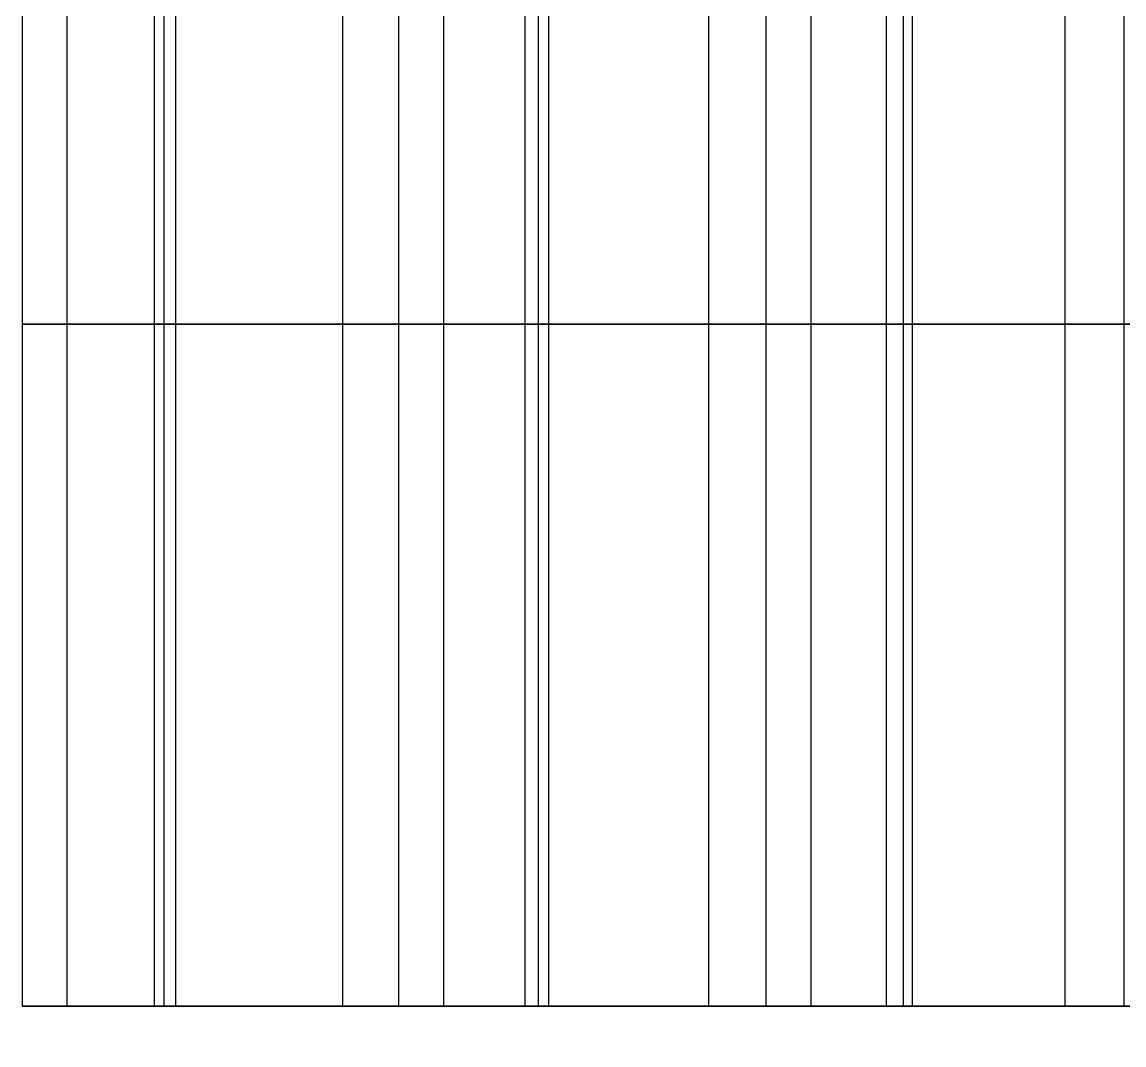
# Model space of a CAD drawing. Extents: x -60 to 60, y -153 to -30.
# Drawn here: x 30.657 to 35.501, y -90.171 to -85.672 of the extents above; entities that cross this region are included whole.
import ezdxf

# ---------------------------------------------------------------- set-up
doc = ezdxf.new("R2010")
doc.units = 0
doc.layers.add('Cut051006', color=7, linetype='CONTINUOUS')

msp = doc.modelspace()

# ---------------------------------------------------------------- linework, layer by layer
at = {"layer": 'Cut051006'}
for p, q in [((30.6573, -84, 105.272), (30.6573, -87, 105.272)), ((30.6573, -84, 105.272), (30.6573, -87, 105.272)), ((30.6573, -84, 9.37796), (30.6573, -87, 9.37796)), ((30.6573, -84, 9.37796), (30.6573, -87, 9.37796)), ((30.8538, -84, 105.302), (30.8538, -87, 105.302)), ((30.8538, -84, 105.302), (30.8538, -87, 105.302)), ((30.8538, -84, 9.34768), (30.8538, -87, 9.34768)), ((30.8538, -84, 9.34768), (30.8538, -87, 9.34768)), ((31.2387, -84, 104.53), (31.2387, -87, 104.53)), ((31.2387, -84, 104.53), (31.2387, -87, 104.53)), ((31.2387, -84, 10.1194), (31.2387, -87, 10.1194)), ((31.2387, -84, 10.1194), (31.2387, -87, 10.1194)), ((31.2799, -84, 105.025), (31.2799, -87, 105.025)), ((31.2799, -84, 105.025), (31.2799, -87, 105.025)), ((31.2799, -84, 9.62443), (31.2799, -87, 9.62443)), ((31.2799, -84, 9.62443), (31.2799, -87, 9.62443)), ((31.3322, -84, 104.833), (31.3322, -87, 104.833)), ((31.3322, -84, 104.833), (31.3322, -87, 104.833)), ((31.3322, -84, 9.81624), (31.3322, -87, 9.81624)), ((31.3322, -84, 9.81624), (31.3322, -87, 9.81624)), ((32.0659, -84, 103.972), (32.0659, -87, 103.972)), ((32.0659, -84, 103.972), (32.0659, -87, 103.972)), ((32.0659, -84, 10.6773), (32.0659, -87, 10.6773)), ((32.0659, -84, 10.6773), (32.0659, -87, 10.6773)), ((32.312, -84, 104.173), (32.312, -87, 104.173)), ((32.312, -84, 104.173), (32.312, -87, 104.173)), ((32.312, -84, 10.4771), (32.312, -87, 10.4771)), ((32.312, -84, 10.4771), (32.312, -87, 10.4771)), ((32.5094, -84, 104.196), (32.5094, -87, 104.196)), ((32.5094, -84, 104.196), (32.5094, -87, 104.196)), ((32.5094, -84, 10.4537), (32.5094, -87, 10.4537)), ((32.5094, -84, 10.4537), (32.5094, -87, 10.4537)), ((32.8671, -84, 103.411), (32.8671, -87, 103.411)), ((32.8671, -84, 103.411), (32.8671, -87, 103.411)), ((32.8671, -84, 11.2384), (32.8671, -87, 11.2384)), ((32.8671, -84, 11.2384), (32.8671, -87, 11.2384)), ((32.9256, -84, 103.905), (32.9256, -87, 103.905)), ((32.9256, -84, 103.905), (32.9256, -87, 103.905)), ((32.9256, -84, 10.7451), (32.9256, -87, 10.7451)), ((32.9256, -84, 10.7451), (32.9256, -87, 10.7451)), ((32.9711, -84, 103.711), (32.9711, -87, 103.711)), ((32.9711, -84, 103.711), (32.9711, -87, 103.711)), ((32.9711, -84, 10.9387), (32.9711, -87, 10.9387)), ((32.9711, -84, 10.9387), (32.9711, -87, 10.9387)), ((33.6743, -84, 102.825), (33.6743, -87, 102.825)), ((33.6743, -84, 102.825), (33.6743, -87, 102.825)), ((33.6743, -84, 11.8248), (33.6743, -87, 11.8248)), ((33.6743, -84, 11.8248), (33.6743, -87, 11.8248)), ((33.9272, -84, 103.016), (33.9272, -87, 103.016)), ((33.9272, -84, 103.016), (33.9272, -87, 103.016)), ((33.9272, -84, 11.6333), (33.9272, -87, 11.6333)), ((33.9272, -84, 11.6333), (33.9272, -87, 11.6333)), ((34.1254, -84, 103.033), (34.1254, -87, 103.033)), ((34.1254, -84, 103.033), (34.1254, -87, 103.033)), ((34.1254, -84, 11.6168), (34.1254, -87, 11.6168)), ((34.1254, -84, 11.6168), (34.1254, -87, 11.6168)), ((34.4555, -84, 102.236), (34.4555, -87, 102.236)), ((34.4555, -84, 102.236), (34.4555, -87, 102.236)), ((34.4555, -84, 12.4135), (34.4555, -87, 12.4135)), ((34.4555, -84, 12.4135), (34.4555, -87, 12.4135)), ((34.5312, -84, 102.727), (34.5312, -87, 102.727)), ((34.5312, -84, 102.727), (34.5312, -87, 102.727)), ((34.5312, -84, 11.9226), (34.5312, -87, 11.9226)), ((34.5312, -84, 11.9226), (34.5312, -87, 11.9226)), ((34.5699, -84, 102.532), (34.5699, -87, 102.532)), ((34.5699, -84, 102.532), (34.5699, -87, 102.532)), ((34.5699, -84, 12.1176), (34.5699, -87, 12.1176)), ((34.5699, -84, 12.1176), (34.5699, -87, 12.1176)), ((35.2418, -84, 101.622), (35.2418, -87, 101.622)), ((35.2418, -84, 101.622), (35.2418, -87, 101.622)), ((35.2418, -84, 13.0278), (35.2418, -87, 13.0278)), ((35.2418, -84, 13.0278), (35.2418, -87, 13.0278)), ((35.5012, -84, 101.805), (35.5012, -87, 101.805)), ((35.5012, -84, 101.805), (35.5012, -87, 101.805)), ((35.5012, -84, 12.8452), (35.5012, -87, 12.8452)), ((35.5012, -84, 12.8452), (35.5012, -87, 12.8452)), ((30.6573, -87, 105.272), (30.6573, -90, 105.272)), ((30.6573, -87, 105.272), (30.6573, -90, 105.272)), ((30.6573, -87, 9.37796), (30.6573, -90, 9.37796)), ((30.6573, -87, 9.37796), (30.6573, -90, 9.37796)), ((30.8538, -87, 105.302), (30.8538, -90, 105.302)), ((30.8538, -87, 105.302), (30.8538, -90, 105.302)), ((30.8538, -87, 9.34768), (30.8538, -90, 9.34768)), ((30.8538, -87, 9.34768), (30.8538, -90, 9.34768)), ((31.2387, -87, 104.53), (31.2387, -90, 104.53)), ((31.2387, -87, 104.53), (31.2387, -90, 104.53)), ((31.2387, -87, 10.1194), (31.2387, -90, 10.1194)), ((31.2387, -87, 10.1194), (31.2387, -90, 10.1194)), ((31.2799, -87, 105.025), (31.2799, -90, 105.025)), ((31.2799, -87, 105.025), (31.2799, -90, 105.025)), ((31.2799, -87, 9.62443), (31.2799, -90, 9.62443)), ((31.2799, -87, 9.62443), (31.2799, -90, 9.62443)), ((31.3322, -87, 104.833), (31.3322, -90, 104.833)), ((31.3322, -87, 104.833), (31.3322, -90, 104.833)), ((31.3322, -87, 9.81624), (31.3322, -90, 9.81624)), ((31.3322, -87, 9.81624), (31.3322, -90, 9.81624)), ((32.0659, -87, 103.972), (32.0659, -90, 103.972)), ((32.0659, -87, 103.972), (32.0659, -90, 103.972)), ((32.0659, -87, 10.6773), (32.0659, -90, 10.6773)), ((32.0659, -87, 10.6773), (32.0659, -90, 10.6773)), ((32.312, -87, 104.173), (32.312, -90, 104.173)), ((32.312, -87, 104.173), (32.312, -90, 104.173)), ((32.312, -87, 10.4771), (32.312, -90, 10.4771)), ((32.312, -87, 10.4771), (32.312, -90, 10.4771)), ((32.5094, -87, 104.196), (32.5094, -90, 104.196)), ((32.5094, -87, 104.196), (32.5094, -90, 104.196)), ((32.5094, -87, 10.4537), (32.5094, -90, 10.4537)), ((32.5094, -87, 10.4537), (32.5094, -90, 10.4537)), ((32.8671, -87, 103.411), (32.8671, -90, 103.411)), ((32.8671, -87, 103.411), (32.8671, -90, 103.411)), ((32.8671, -87, 11.2384), (32.8671, -90, 11.2384)), ((32.8671, -87, 11.2384), (32.8671, -90, 11.2384)), ((32.9256, -87, 103.905), (32.9256, -90, 103.905)), ((32.9256, -87, 103.905), (32.9256, -90, 103.905)), ((32.9256, -87, 10.7451), (32.9256, -90, 10.7451)), ((32.9256, -87, 10.7451), (32.9256, -90, 10.7451)), ((32.9711, -87, 103.711), (32.9711, -90, 103.711)), ((32.9711, -87, 103.711), (32.9711, -90, 103.711)), ((32.9711, -87, 10.9387), (32.9711, -90, 10.9387)), ((32.9711, -87, 10.9387), (32.9711, -90, 10.9387)), ((33.6743, -87, 102.825), (33.6743, -90, 102.825)), ((33.6743, -87, 102.825), (33.6743, -90, 102.825)), ((33.6743, -87, 11.8248), (33.6743, -90, 11.8248)), ((33.6743, -87, 11.8248), (33.6743, -90, 11.8248)), ((33.9272, -87, 103.016), (33.9272, -90, 103.016)), ((33.9272, -87, 103.016), (33.9272, -90, 103.016)), ((33.9272, -87, 11.6333), (33.9272, -90, 11.6333)), ((33.9272, -87, 11.6333), (33.9272, -90, 11.6333)), ((34.1254, -87, 103.033), (34.1254, -90, 103.033)), ((34.1254, -87, 103.033), (34.1254, -90, 103.033)), ((34.1254, -87, 11.6168), (34.1254, -90, 11.6168)), ((34.1254, -87, 11.6168), (34.1254, -90, 11.6168)), ((34.4555, -87, 102.236), (34.4555, -90, 102.236)), ((34.4555, -87, 102.236), (34.4555, -90, 102.236)), ((34.4555, -87, 12.4135), (34.4555, -90, 12.4135)), ((34.4555, -87, 12.4135), (34.4555, -90, 12.4135)), ((34.5312, -87, 102.727), (34.5312, -90, 102.727)), ((34.5312, -87, 102.727), (34.5312, -90, 102.727)), ((34.5312, -87, 11.9226), (34.5312, -90, 11.9226)), ((34.5312, -87, 11.9226), (34.5312, -90, 11.9226)), ((34.5699, -87, 102.532), (34.5699, -90, 102.532)), ((34.5699, -87, 102.532), (34.5699, -90, 102.532)), ((34.5699, -87, 12.1176), (34.5699, -90, 12.1176)), ((34.5699, -87, 12.1176), (34.5699, -90, 12.1176)), ((35.2418, -87, 101.622), (35.2418, -90, 101.622)), ((35.2418, -87, 101.622), (35.2418, -90, 101.622)), ((35.2418, -87, 13.0278), (35.2418, -90, 13.0278)), ((35.2418, -87, 13.0278), (35.2418, -90, 13.0278)), ((35.5012, -87, 101.805), (35.5012, -90, 101.805)), ((35.5012, -87, 101.805), (35.5012, -90, 101.805)), ((35.5012, -87, 12.8452), (35.5012, -90, 12.8452)), ((35.5012, -87, 12.8452), (35.5012, -90, 12.8452))]:
    msp.add_line(p, q, dxfattribs=at)
for centre in [(0, -90), (0, -90), (0, -93), (0, -93)]:
    msp.add_circle(centre, 60, dxfattribs=at)
for points, degree, knots in [([(30.8538, -87, 105.302), (30.8094, -87, 105.331), (30.7498, -87, 105.324), (30.6909, -87, 105.313), (30.6573, -87, 105.272)], 2, [0, 0, 0, 0.724386, 0.724386, 1.44877, 1.44877, 1.44877]), ([(30.6573, -87, 9.37796), (30.6909, -87, 9.33672), (30.7498, -87, 9.32559), (30.8094, -87, 9.31846), (30.8538, -87, 9.34768)], 2, [0, 0, 0, 0.724386, 0.724386, 1.44877, 1.44877, 1.44877]), ([(30.8538, -87, 105.302), (30.8094, -87, 105.331), (30.7498, -87, 105.324), (30.6909, -87, 105.313), (30.6573, -87, 105.272)], 2, [0, 0, 0, 0.724386, 0.724386, 1.44877, 1.44877, 1.44877]), ([(30.6573, -87, 9.37796), (30.6909, -87, 9.33672), (30.7498, -87, 9.32559), (30.8094, -87, 9.31846), (30.8538, -87, 9.34768)], 2, [0, 0, 0, 0.724386, 0.724386, 1.44877, 1.44877, 1.44877]), ([(30.8538, -87, 105.302), (30.8094, -87, 105.331), (30.7498, -87, 105.324), (30.6909, -87, 105.313), (30.6573, -87, 105.272)], 2, [0, 0, 0, 0.724386, 0.724386, 1.44877, 1.44877, 1.44877]), ([(30.6573, -87, 9.37796), (30.6909, -87, 9.33672), (30.7498, -87, 9.32559), (30.8094, -87, 9.31846), (30.8538, -87, 9.34768)], 2, [0, 0, 0, 0.724386, 0.724386, 1.44877, 1.44877, 1.44877]), ([(30.8538, -87, 105.302), (30.8094, -87, 105.331), (30.7498, -87, 105.324), (30.6909, -87, 105.313), (30.6573, -87, 105.272)], 2, [0, 0, 0, 0.724386, 0.724386, 1.44877, 1.44877, 1.44877]), ([(30.6573, -87, 9.37796), (30.6909, -87, 9.33672), (30.7498, -87, 9.32559), (30.8094, -87, 9.31846), (30.8538, -87, 9.34768)], 2, [0, 0, 0, 0.724386, 0.724386, 1.44877, 1.44877, 1.44877]), ([(32.0659, -87, 103.972), (31.9943, -87, 103.931), (31.901, -87, 103.899), (31.7952, -87, 103.898), (31.69, -87, 103.896), (31.5739, -87, 103.927), (31.478, -87, 103.993), (31.3814, -87, 104.057), (31.3088, -87, 104.153), (31.2712, -87, 104.251), (31.2327, -87, 104.35), (31.227, -87, 104.448), (31.2387, -87, 104.53)], 3, [0, 0, 0, 0, 0.558599, 0.558599, 0.558599, 1.1172, 1.1172, 1.1172, 1.6758, 1.6758, 1.6758, 2.2344, 2.2344, 2.2344, 2.2344]), ([(31.2387, -87, 10.1194), (31.227, -87, 10.2013), (31.2327, -87, 10.2997), (31.2712, -87, 10.3983), (31.3088, -87, 10.4965), (31.3814, -87, 10.5924), (31.478, -87, 10.6568), (31.5739, -87, 10.7222), (31.69, -87, 10.7536), (31.7952, -87, 10.7517), (31.901, -87, 10.7504), (31.9943, -87, 10.7189), (32.0659, -87, 10.6773)], 3, [0, 0, 0, 0, 0.558599, 0.558599, 0.558599, 1.1172, 1.1172, 1.1172, 1.6758, 1.6758, 1.6758, 2.2344, 2.2344, 2.2344, 2.2344]), ([(32.0659, -87, 103.972), (31.9943, -87, 103.931), (31.901, -87, 103.899), (31.7952, -87, 103.898), (31.69, -87, 103.896), (31.5739, -87, 103.927), (31.478, -87, 103.993), (31.3814, -87, 104.057), (31.3088, -87, 104.153), (31.2712, -87, 104.251), (31.2327, -87, 104.35), (31.227, -87, 104.448), (31.2387, -87, 104.53)], 3, [0, 0, 0, 0, 0.558599, 0.558599, 0.558599, 1.1172, 1.1172, 1.1172, 1.6758, 1.6758, 1.6758, 2.2344, 2.2344, 2.2344, 2.2344]), ([(31.2387, -87, 10.1194), (31.227, -87, 10.2013), (31.2327, -87, 10.2997), (31.2712, -87, 10.3983), (31.3088, -87, 10.4965), (31.3814, -87, 10.5924), (31.478, -87, 10.6568), (31.5739, -87, 10.7222), (31.69, -87, 10.7536), (31.7952, -87, 10.7517), (31.901, -87, 10.7504), (31.9943, -87, 10.7189), (32.0659, -87, 10.6773)], 3, [0, 0, 0, 0, 0.558599, 0.558599, 0.558599, 1.1172, 1.1172, 1.1172, 1.6758, 1.6758, 1.6758, 2.2344, 2.2344, 2.2344, 2.2344]), ([(32.0659, -87, 103.972), (31.9943, -87, 103.931), (31.901, -87, 103.899), (31.7952, -87, 103.898), (31.69, -87, 103.896), (31.5739, -87, 103.927), (31.478, -87, 103.993), (31.3814, -87, 104.057), (31.3088, -87, 104.153), (31.2712, -87, 104.251), (31.2327, -87, 104.35), (31.227, -87, 104.448), (31.2387, -87, 104.53)], 3, [0, 0, 0, 0, 0.558599, 0.558599, 0.558599, 1.1172, 1.1172, 1.1172, 1.6758, 1.6758, 1.6758, 2.2344, 2.2344, 2.2344, 2.2344]), ([(31.2387, -87, 10.1194), (31.227, -87, 10.2013), (31.2327, -87, 10.2997), (31.2712, -87, 10.3983), (31.3088, -87, 10.4965), (31.3814, -87, 10.5924), (31.478, -87, 10.6568), (31.5739, -87, 10.7222), (31.69, -87, 10.7536), (31.7952, -87, 10.7517), (31.901, -87, 10.7504), (31.9943, -87, 10.7189), (32.0659, -87, 10.6773)], 3, [0, 0, 0, 0, 0.558599, 0.558599, 0.558599, 1.1172, 1.1172, 1.1172, 1.6758, 1.6758, 1.6758, 2.2344, 2.2344, 2.2344, 2.2344]), ([(32.0659, -87, 103.972), (31.9943, -87, 103.931), (31.901, -87, 103.899), (31.7952, -87, 103.898), (31.69, -87, 103.896), (31.5739, -87, 103.927), (31.478, -87, 103.993), (31.3814, -87, 104.057), (31.3088, -87, 104.153), (31.2712, -87, 104.251), (31.2327, -87, 104.35), (31.227, -87, 104.448), (31.2387, -87, 104.53)], 3, [0, 0, 0, 0, 0.558599, 0.558599, 0.558599, 1.1172, 1.1172, 1.1172, 1.6758, 1.6758, 1.6758, 2.2344, 2.2344, 2.2344, 2.2344]), ([(31.2387, -87, 10.1194), (31.227, -87, 10.2013), (31.2327, -87, 10.2997), (31.2712, -87, 10.3983), (31.3088, -87, 10.4965), (31.3814, -87, 10.5924), (31.478, -87, 10.6568), (31.5739, -87, 10.7222), (31.69, -87, 10.7536), (31.7952, -87, 10.7517), (31.901, -87, 10.7504), (31.9943, -87, 10.7189), (32.0659, -87, 10.6773)], 3, [0, 0, 0, 0, 0.558599, 0.558599, 0.558599, 1.1172, 1.1172, 1.1172, 1.6758, 1.6758, 1.6758, 2.2344, 2.2344, 2.2344, 2.2344]), ([(31.3322, -87, 104.833), (31.3562, -87, 104.881), (31.3424, -87, 104.939), (31.3247, -87, 104.997), (31.2799, -87, 105.025)], 2, [0, 0, 0, 0.724386, 0.724386, 1.44877, 1.44877, 1.44877]), ([(31.2799, -87, 9.62443), (31.3247, -87, 9.65311), (31.3424, -87, 9.71043), (31.3562, -87, 9.76881), (31.3322, -87, 9.81624)], 2, [0, 0, 0, 0.724386, 0.724386, 1.44877, 1.44877, 1.44877]), ([(31.3322, -87, 104.833), (31.3562, -87, 104.881), (31.3424, -87, 104.939), (31.3247, -87, 104.997), (31.2799, -87, 105.025)], 2, [0, 0, 0, 0.724386, 0.724386, 1.44877, 1.44877, 1.44877]), ([(31.2799, -87, 9.62443), (31.3247, -87, 9.65311), (31.3424, -87, 9.71043), (31.3562, -87, 9.76881), (31.3322, -87, 9.81624)], 2, [0, 0, 0, 0.724386, 0.724386, 1.44877, 1.44877, 1.44877]), ([(31.3322, -87, 104.833), (31.3562, -87, 104.881), (31.3424, -87, 104.939), (31.3247, -87, 104.997), (31.2799, -87, 105.025)], 2, [0, 0, 0, 0.724386, 0.724386, 1.44877, 1.44877, 1.44877]), ([(31.2799, -87, 9.62443), (31.3247, -87, 9.65311), (31.3424, -87, 9.71043), (31.3562, -87, 9.76881), (31.3322, -87, 9.81624)], 2, [0, 0, 0, 0.724386, 0.724386, 1.44877, 1.44877, 1.44877]), ([(31.3322, -87, 104.833), (31.3562, -87, 104.881), (31.3424, -87, 104.939), (31.3247, -87, 104.997), (31.2799, -87, 105.025)], 2, [0, 0, 0, 0.724386, 0.724386, 1.44877, 1.44877, 1.44877]), ([(31.2799, -87, 9.62443), (31.3247, -87, 9.65311), (31.3424, -87, 9.71043), (31.3562, -87, 9.76881), (31.3322, -87, 9.81624)], 2, [0, 0, 0, 0.724386, 0.724386, 1.44877, 1.44877, 1.44877]), ([(32.5094, -87, 104.196), (32.466, -87, 104.227), (32.4062, -87, 104.222), (32.3469, -87, 104.213), (32.312, -87, 104.173)], 2, [0, 0, 0, 0.724386, 0.724386, 1.44877, 1.44877, 1.44877]), ([(32.312, -87, 10.4771), (32.3469, -87, 10.437), (32.4062, -87, 10.428), (32.466, -87, 10.4229), (32.5094, -87, 10.4537)], 2, [0, 0, 0, 0.724386, 0.724386, 1.44877, 1.44877, 1.44877]), ([(32.5094, -87, 104.196), (32.466, -87, 104.227), (32.4062, -87, 104.222), (32.3469, -87, 104.213), (32.312, -87, 104.173)], 2, [0, 0, 0, 0.724386, 0.724386, 1.44877, 1.44877, 1.44877]), ([(32.312, -87, 10.4771), (32.3469, -87, 10.437), (32.4062, -87, 10.428), (32.466, -87, 10.4229), (32.5094, -87, 10.4537)], 2, [0, 0, 0, 0.724386, 0.724386, 1.44877, 1.44877, 1.44877]), ([(32.5094, -87, 104.196), (32.466, -87, 104.227), (32.4062, -87, 104.222), (32.3469, -87, 104.213), (32.312, -87, 104.173)], 2, [0, 0, 0, 0.724386, 0.724386, 1.44877, 1.44877, 1.44877]), ([(32.312, -87, 10.4771), (32.3469, -87, 10.437), (32.4062, -87, 10.428), (32.466, -87, 10.4229), (32.5094, -87, 10.4537)], 2, [0, 0, 0, 0.724386, 0.724386, 1.44877, 1.44877, 1.44877]), ([(32.5094, -87, 104.196), (32.466, -87, 104.227), (32.4062, -87, 104.222), (32.3469, -87, 104.213), (32.312, -87, 104.173)], 2, [0, 0, 0, 0.724386, 0.724386, 1.44877, 1.44877, 1.44877]), ([(32.312, -87, 10.4771), (32.3469, -87, 10.437), (32.4062, -87, 10.428), (32.466, -87, 10.4229), (32.5094, -87, 10.4537)], 2, [0, 0, 0, 0.724386, 0.724386, 1.44877, 1.44877, 1.44877]), ([(33.6743, -87, 102.825), (33.6014, -87, 102.786), (33.507, -87, 102.758), (33.4012, -87, 102.76), (33.296, -87, 102.762), (33.181, -87, 102.797), (33.0875, -87, 102.866), (32.9933, -87, 102.934), (32.924, -87, 103.032), (32.8899, -87, 103.131), (32.8549, -87, 103.231), (32.8526, -87, 103.33), (32.8671, -87, 103.411)], 3, [0, 0, 0, 0, 0.558599, 0.558599, 0.558599, 1.1172, 1.1172, 1.1172, 1.6758, 1.6758, 1.6758, 2.2344, 2.2344, 2.2344, 2.2344]), ([(32.8671, -87, 11.2384), (32.8526, -87, 11.3198), (32.8549, -87, 11.4183), (32.8899, -87, 11.5182), (32.924, -87, 11.6177), (32.9933, -87, 11.7161), (33.0875, -87, 11.7838), (33.181, -87, 11.8525), (33.296, -87, 11.888), (33.4012, -87, 11.8897), (33.507, -87, 11.8921), (33.6014, -87, 11.8638), (33.6743, -87, 11.8248)], 3, [0, 0, 0, 0, 0.558599, 0.558599, 0.558599, 1.1172, 1.1172, 1.1172, 1.6758, 1.6758, 1.6758, 2.2344, 2.2344, 2.2344, 2.2344]), ([(33.6743, -87, 102.825), (33.6014, -87, 102.786), (33.507, -87, 102.758), (33.4012, -87, 102.76), (33.296, -87, 102.762), (33.181, -87, 102.797), (33.0875, -87, 102.866), (32.9933, -87, 102.934), (32.924, -87, 103.032), (32.8899, -87, 103.131), (32.8549, -87, 103.231), (32.8526, -87, 103.33), (32.8671, -87, 103.411)], 3, [0, 0, 0, 0, 0.558599, 0.558599, 0.558599, 1.1172, 1.1172, 1.1172, 1.6758, 1.6758, 1.6758, 2.2344, 2.2344, 2.2344, 2.2344]), ([(32.8671, -87, 11.2384), (32.8526, -87, 11.3198), (32.8549, -87, 11.4183), (32.8899, -87, 11.5182), (32.924, -87, 11.6177), (32.9933, -87, 11.7161), (33.0875, -87, 11.7838), (33.181, -87, 11.8525), (33.296, -87, 11.888), (33.4012, -87, 11.8897), (33.507, -87, 11.8921), (33.6014, -87, 11.8638), (33.6743, -87, 11.8248)], 3, [0, 0, 0, 0, 0.558599, 0.558599, 0.558599, 1.1172, 1.1172, 1.1172, 1.6758, 1.6758, 1.6758, 2.2344, 2.2344, 2.2344, 2.2344]), ([(33.6743, -87, 102.825), (33.6014, -87, 102.786), (33.507, -87, 102.758), (33.4012, -87, 102.76), (33.296, -87, 102.762), (33.181, -87, 102.797), (33.0875, -87, 102.866), (32.9933, -87, 102.934), (32.924, -87, 103.032), (32.8899, -87, 103.131), (32.8549, -87, 103.231), (32.8526, -87, 103.33), (32.8671, -87, 103.411)], 3, [0, 0, 0, 0, 0.558599, 0.558599, 0.558599, 1.1172, 1.1172, 1.1172, 1.6758, 1.6758, 1.6758, 2.2344, 2.2344, 2.2344, 2.2344]), ([(32.8671, -87, 11.2384), (32.8526, -87, 11.3198), (32.8549, -87, 11.4183), (32.8899, -87, 11.5182), (32.924, -87, 11.6177), (32.9933, -87, 11.7161), (33.0875, -87, 11.7838), (33.181, -87, 11.8525), (33.296, -87, 11.888), (33.4012, -87, 11.8897), (33.507, -87, 11.8921), (33.6014, -87, 11.8638), (33.6743, -87, 11.8248)], 3, [0, 0, 0, 0, 0.558599, 0.558599, 0.558599, 1.1172, 1.1172, 1.1172, 1.6758, 1.6758, 1.6758, 2.2344, 2.2344, 2.2344, 2.2344]), ([(33.6743, -87, 102.825), (33.6014, -87, 102.786), (33.507, -87, 102.758), (33.4012, -87, 102.76), (33.296, -87, 102.762), (33.181, -87, 102.797), (33.0875, -87, 102.866), (32.9933, -87, 102.934), (32.924, -87, 103.032), (32.8899, -87, 103.131), (32.8549, -87, 103.231), (32.8526, -87, 103.33), (32.8671, -87, 103.411)], 3, [0, 0, 0, 0, 0.558599, 0.558599, 0.558599, 1.1172, 1.1172, 1.1172, 1.6758, 1.6758, 1.6758, 2.2344, 2.2344, 2.2344, 2.2344]), ([(32.8671, -87, 11.2384), (32.8526, -87, 11.3198), (32.8549, -87, 11.4183), (32.8899, -87, 11.5182), (32.924, -87, 11.6177), (32.9933, -87, 11.7161), (33.0875, -87, 11.7838), (33.181, -87, 11.8525), (33.296, -87, 11.888), (33.4012, -87, 11.8897), (33.507, -87, 11.8921), (33.6014, -87, 11.8638), (33.6743, -87, 11.8248)], 3, [0, 0, 0, 0, 0.558599, 0.558599, 0.558599, 1.1172, 1.1172, 1.1172, 1.6758, 1.6758, 1.6758, 2.2344, 2.2344, 2.2344, 2.2344]), ([(32.9711, -87, 103.711), (32.9968, -87, 103.758), (32.985, -87, 103.816), (32.9693, -87, 103.874), (32.9256, -87, 103.905)], 2, [0, 0, 0, 0.724386, 0.724386, 1.44877, 1.44877, 1.44877]), ([(32.9256, -87, 10.7451), (32.9693, -87, 10.7754), (32.985, -87, 10.8333), (32.9968, -87, 10.8921), (32.9711, -87, 10.9387)], 2, [0, 0, 0, 0.724386, 0.724386, 1.44877, 1.44877, 1.44877]), ([(32.9711, -87, 103.711), (32.9968, -87, 103.758), (32.985, -87, 103.816), (32.9693, -87, 103.874), (32.9256, -87, 103.905)], 2, [0, 0, 0, 0.724386, 0.724386, 1.44877, 1.44877, 1.44877]), ([(32.9256, -87, 10.7451), (32.9693, -87, 10.7754), (32.985, -87, 10.8333), (32.9968, -87, 10.8921), (32.9711, -87, 10.9387)], 2, [0, 0, 0, 0.724386, 0.724386, 1.44877, 1.44877, 1.44877]), ([(32.9711, -87, 103.711), (32.9968, -87, 103.758), (32.985, -87, 103.816), (32.9693, -87, 103.874), (32.9256, -87, 103.905)], 2, [0, 0, 0, 0.724386, 0.724386, 1.44877, 1.44877, 1.44877]), ([(32.9256, -87, 10.7451), (32.9693, -87, 10.7754), (32.985, -87, 10.8333), (32.9968, -87, 10.8921), (32.9711, -87, 10.9387)], 2, [0, 0, 0, 0.724386, 0.724386, 1.44877, 1.44877, 1.44877]), ([(32.9711, -87, 103.711), (32.9968, -87, 103.758), (32.985, -87, 103.816), (32.9693, -87, 103.874), (32.9256, -87, 103.905)], 2, [0, 0, 0, 0.724386, 0.724386, 1.44877, 1.44877, 1.44877]), ([(32.9256, -87, 10.7451), (32.9693, -87, 10.7754), (32.985, -87, 10.8333), (32.9968, -87, 10.8921), (32.9711, -87, 10.9387)], 2, [0, 0, 0, 0.724386, 0.724386, 1.44877, 1.44877, 1.44877]), ([(35.2418, -87, 101.622), (35.1675, -87, 101.585), (35.0721, -87, 101.561), (34.9665, -87, 101.567), (34.8615, -87, 101.572), (34.7478, -87, 101.611), (34.6567, -87, 101.683), (34.5649, -87, 101.754), (34.4991, -87, 101.855), (34.4685, -87, 101.956), (34.437, -87, 102.057), (34.4381, -87, 102.155), (34.4555, -87, 102.236)], 3, [0, 0, 0, 0, 0.558599, 0.558599, 0.558599, 1.1172, 1.1172, 1.1172, 1.6758, 1.6758, 1.6758, 2.2344, 2.2344, 2.2344, 2.2344]), ([(34.4555, -87, 12.4135), (34.4381, -87, 12.4944), (34.437, -87, 12.5929), (34.4685, -87, 12.6939), (34.4991, -87, 12.7945), (34.5649, -87, 12.8953), (34.6567, -87, 12.9663), (34.7478, -87, 13.0382), (34.8615, -87, 13.0777), (34.9665, -87, 13.0831), (35.0721, -87, 13.0892), (35.1675, -87, 13.0642), (35.2418, -87, 13.0278)], 3, [0, 0, 0, 0, 0.558599, 0.558599, 0.558599, 1.1172, 1.1172, 1.1172, 1.6758, 1.6758, 1.6758, 2.2344, 2.2344, 2.2344, 2.2344]), ([(35.2418, -87, 101.622), (35.1675, -87, 101.585), (35.0721, -87, 101.561), (34.9665, -87, 101.567), (34.8615, -87, 101.572), (34.7478, -87, 101.611), (34.6567, -87, 101.683), (34.5649, -87, 101.754), (34.4991, -87, 101.855), (34.4685, -87, 101.956), (34.437, -87, 102.057), (34.4381, -87, 102.155), (34.4555, -87, 102.236)], 3, [0, 0, 0, 0, 0.558599, 0.558599, 0.558599, 1.1172, 1.1172, 1.1172, 1.6758, 1.6758, 1.6758, 2.2344, 2.2344, 2.2344, 2.2344]), ([(34.4555, -87, 12.4135), (34.4381, -87, 12.4944), (34.437, -87, 12.5929), (34.4685, -87, 12.6939), (34.4991, -87, 12.7945), (34.5649, -87, 12.8953), (34.6567, -87, 12.9663), (34.7478, -87, 13.0382), (34.8615, -87, 13.0777), (34.9665, -87, 13.0831), (35.0721, -87, 13.0892), (35.1675, -87, 13.0642), (35.2418, -87, 13.0278)], 3, [0, 0, 0, 0, 0.558599, 0.558599, 0.558599, 1.1172, 1.1172, 1.1172, 1.6758, 1.6758, 1.6758, 2.2344, 2.2344, 2.2344, 2.2344]), ([(35.2418, -87, 101.622), (35.1675, -87, 101.585), (35.0721, -87, 101.561), (34.9665, -87, 101.567), (34.8615, -87, 101.572), (34.7478, -87, 101.611), (34.6567, -87, 101.683), (34.5649, -87, 101.754), (34.4991, -87, 101.855), (34.4685, -87, 101.956), (34.437, -87, 102.057), (34.4381, -87, 102.155), (34.4555, -87, 102.236)], 3, [0, 0, 0, 0, 0.558599, 0.558599, 0.558599, 1.1172, 1.1172, 1.1172, 1.6758, 1.6758, 1.6758, 2.2344, 2.2344, 2.2344, 2.2344]), ([(34.4555, -87, 12.4135), (34.4381, -87, 12.4944), (34.437, -87, 12.5929), (34.4685, -87, 12.6939), (34.4991, -87, 12.7945), (34.5649, -87, 12.8953), (34.6567, -87, 12.9663), (34.7478, -87, 13.0382), (34.8615, -87, 13.0777), (34.9665, -87, 13.0831), (35.0721, -87, 13.0892), (35.1675, -87, 13.0642), (35.2418, -87, 13.0278)], 3, [0, 0, 0, 0, 0.558599, 0.558599, 0.558599, 1.1172, 1.1172, 1.1172, 1.6758, 1.6758, 1.6758, 2.2344, 2.2344, 2.2344, 2.2344]), ([(35.2418, -87, 101.622), (35.1675, -87, 101.585), (35.0721, -87, 101.561), (34.9665, -87, 101.567), (34.8615, -87, 101.572), (34.7478, -87, 101.611), (34.6567, -87, 101.683), (34.5649, -87, 101.754), (34.4991, -87, 101.855), (34.4685, -87, 101.956), (34.437, -87, 102.057), (34.4381, -87, 102.155), (34.4555, -87, 102.236)], 3, [0, 0, 0, 0, 0.558599, 0.558599, 0.558599, 1.1172, 1.1172, 1.1172, 1.6758, 1.6758, 1.6758, 2.2344, 2.2344, 2.2344, 2.2344]), ([(34.4555, -87, 12.4135), (34.4381, -87, 12.4944), (34.437, -87, 12.5929), (34.4685, -87, 12.6939), (34.4991, -87, 12.7945), (34.5649, -87, 12.8953), (34.6567, -87, 12.9663), (34.7478, -87, 13.0382), (34.8615, -87, 13.0777), (34.9665, -87, 13.0831), (35.0721, -87, 13.0892), (35.1675, -87, 13.0642), (35.2418, -87, 13.0278)], 3, [0, 0, 0, 0, 0.558599, 0.558599, 0.558599, 1.1172, 1.1172, 1.1172, 1.6758, 1.6758, 1.6758, 2.2344, 2.2344, 2.2344, 2.2344]), ([(34.5699, -87, 102.532), (34.5972, -87, 102.578), (34.5875, -87, 102.637), (34.5738, -87, 102.695), (34.5312, -87, 102.727)], 2, [0, 0, 0, 0.724386, 0.724386, 1.44877, 1.44877, 1.44877]), ([(34.5312, -87, 11.9226), (34.5738, -87, 11.9543), (34.5875, -87, 12.0128), (34.5972, -87, 12.072), (34.5699, -87, 12.1176)], 2, [0, 0, 0, 0.724386, 0.724386, 1.44877, 1.44877, 1.44877]), ([(34.5699, -87, 102.532), (34.5972, -87, 102.578), (34.5875, -87, 102.637), (34.5738, -87, 102.695), (34.5312, -87, 102.727)], 2, [0, 0, 0, 0.724386, 0.724386, 1.44877, 1.44877, 1.44877]), ([(34.5312, -87, 11.9226), (34.5738, -87, 11.9543), (34.5875, -87, 12.0128), (34.5972, -87, 12.072), (34.5699, -87, 12.1176)], 2, [0, 0, 0, 0.724386, 0.724386, 1.44877, 1.44877, 1.44877]), ([(34.5699, -87, 102.532), (34.5972, -87, 102.578), (34.5875, -87, 102.637), (34.5738, -87, 102.695), (34.5312, -87, 102.727)], 2, [0, 0, 0, 0.724386, 0.724386, 1.44877, 1.44877, 1.44877]), ([(34.5312, -87, 11.9226), (34.5738, -87, 11.9543), (34.5875, -87, 12.0128), (34.5972, -87, 12.072), (34.5699, -87, 12.1176)], 2, [0, 0, 0, 0.724386, 0.724386, 1.44877, 1.44877, 1.44877]), ([(34.5699, -87, 102.532), (34.5972, -87, 102.578), (34.5875, -87, 102.637), (34.5738, -87, 102.695), (34.5312, -87, 102.727)], 2, [0, 0, 0, 0.724386, 0.724386, 1.44877, 1.44877, 1.44877]), ([(34.5312, -87, 11.9226), (34.5738, -87, 11.9543), (34.5875, -87, 12.0128), (34.5972, -87, 12.072), (34.5699, -87, 12.1176)], 2, [0, 0, 0, 0.724386, 0.724386, 1.44877, 1.44877, 1.44877]), ([(30.8538, -90, 105.302), (30.8094, -90, 105.331), (30.7498, -90, 105.324), (30.6909, -90, 105.313), (30.6573, -90, 105.272)], 2, [0, 0, 0, 0.724386, 0.724386, 1.44877, 1.44877, 1.44877]), ([(30.6573, -90, 9.37796), (30.6909, -90, 9.33672), (30.7498, -90, 9.32559), (30.8094, -90, 9.31846), (30.8538, -90, 9.34768)], 2, [0, 0, 0, 0.724386, 0.724386, 1.44877, 1.44877, 1.44877]), ([(30.8538, -90, 105.302), (30.8094, -90, 105.331), (30.7498, -90, 105.324), (30.6909, -90, 105.313), (30.6573, -90, 105.272)], 2, [0, 0, 0, 0.724386, 0.724386, 1.44877, 1.44877, 1.44877]), ([(30.6573, -90, 9.37796), (30.6909, -90, 9.33672), (30.7498, -90, 9.32559), (30.8094, -90, 9.31846), (30.8538, -90, 9.34768)], 2, [0, 0, 0, 0.724386, 0.724386, 1.44877, 1.44877, 1.44877]), ([(32.0659, -90, 103.972), (31.9943, -90, 103.931), (31.901, -90, 103.899), (31.7952, -90, 103.898), (31.69, -90, 103.896), (31.5739, -90, 103.927), (31.478, -90, 103.993), (31.3814, -90, 104.057), (31.3088, -90, 104.153), (31.2712, -90, 104.251), (31.2327, -90, 104.35), (31.227, -90, 104.448), (31.2387, -90, 104.53)], 3, [0, 0, 0, 0, 0.558599, 0.558599, 0.558599, 1.1172, 1.1172, 1.1172, 1.6758, 1.6758, 1.6758, 2.2344, 2.2344, 2.2344, 2.2344]), ([(31.2387, -90, 10.1194), (31.227, -90, 10.2013), (31.2327, -90, 10.2997), (31.2712, -90, 10.3983), (31.3088, -90, 10.4965), (31.3814, -90, 10.5924), (31.478, -90, 10.6568), (31.5739, -90, 10.7222), (31.69, -90, 10.7536), (31.7952, -90, 10.7517), (31.901, -90, 10.7504), (31.9943, -90, 10.7189), (32.0659, -90, 10.6773)], 3, [0, 0, 0, 0, 0.558599, 0.558599, 0.558599, 1.1172, 1.1172, 1.1172, 1.6758, 1.6758, 1.6758, 2.2344, 2.2344, 2.2344, 2.2344]), ([(32.0659, -90, 103.972), (31.9943, -90, 103.931), (31.901, -90, 103.899), (31.7952, -90, 103.898), (31.69, -90, 103.896), (31.5739, -90, 103.927), (31.478, -90, 103.993), (31.3814, -90, 104.057), (31.3088, -90, 104.153), (31.2712, -90, 104.251), (31.2327, -90, 104.35), (31.227, -90, 104.448), (31.2387, -90, 104.53)], 3, [0, 0, 0, 0, 0.558599, 0.558599, 0.558599, 1.1172, 1.1172, 1.1172, 1.6758, 1.6758, 1.6758, 2.2344, 2.2344, 2.2344, 2.2344]), ([(31.2387, -90, 10.1194), (31.227, -90, 10.2013), (31.2327, -90, 10.2997), (31.2712, -90, 10.3983), (31.3088, -90, 10.4965), (31.3814, -90, 10.5924), (31.478, -90, 10.6568), (31.5739, -90, 10.7222), (31.69, -90, 10.7536), (31.7952, -90, 10.7517), (31.901, -90, 10.7504), (31.9943, -90, 10.7189), (32.0659, -90, 10.6773)], 3, [0, 0, 0, 0, 0.558599, 0.558599, 0.558599, 1.1172, 1.1172, 1.1172, 1.6758, 1.6758, 1.6758, 2.2344, 2.2344, 2.2344, 2.2344]), ([(31.3322, -90, 104.833), (31.3562, -90, 104.881), (31.3424, -90, 104.939), (31.3247, -90, 104.997), (31.2799, -90, 105.025)], 2, [0, 0, 0, 0.724386, 0.724386, 1.44877, 1.44877, 1.44877]), ([(31.2799, -90, 9.62443), (31.3247, -90, 9.65311), (31.3424, -90, 9.71043), (31.3562, -90, 9.76881), (31.3322, -90, 9.81624)], 2, [0, 0, 0, 0.724386, 0.724386, 1.44877, 1.44877, 1.44877]), ([(31.3322, -90, 104.833), (31.3562, -90, 104.881), (31.3424, -90, 104.939), (31.3247, -90, 104.997), (31.2799, -90, 105.025)], 2, [0, 0, 0, 0.724386, 0.724386, 1.44877, 1.44877, 1.44877]), ([(31.2799, -90, 9.62443), (31.3247, -90, 9.65311), (31.3424, -90, 9.71043), (31.3562, -90, 9.76881), (31.3322, -90, 9.81624)], 2, [0, 0, 0, 0.724386, 0.724386, 1.44877, 1.44877, 1.44877]), ([(32.5094, -90, 104.196), (32.466, -90, 104.227), (32.4062, -90, 104.222), (32.3469, -90, 104.213), (32.312, -90, 104.173)], 2, [0, 0, 0, 0.724386, 0.724386, 1.44877, 1.44877, 1.44877]), ([(32.312, -90, 10.4771), (32.3469, -90, 10.437), (32.4062, -90, 10.428), (32.466, -90, 10.4229), (32.5094, -90, 10.4537)], 2, [0, 0, 0, 0.724386, 0.724386, 1.44877, 1.44877, 1.44877]), ([(32.5094, -90, 104.196), (32.466, -90, 104.227), (32.4062, -90, 104.222), (32.3469, -90, 104.213), (32.312, -90, 104.173)], 2, [0, 0, 0, 0.724386, 0.724386, 1.44877, 1.44877, 1.44877]), ([(32.312, -90, 10.4771), (32.3469, -90, 10.437), (32.4062, -90, 10.428), (32.466, -90, 10.4229), (32.5094, -90, 10.4537)], 2, [0, 0, 0, 0.724386, 0.724386, 1.44877, 1.44877, 1.44877]), ([(33.6743, -90, 102.825), (33.6014, -90, 102.786), (33.507, -90, 102.758), (33.4012, -90, 102.76), (33.296, -90, 102.762), (33.181, -90, 102.797), (33.0875, -90, 102.866), (32.9933, -90, 102.934), (32.924, -90, 103.032), (32.8899, -90, 103.131), (32.8549, -90, 103.231), (32.8526, -90, 103.33), (32.8671, -90, 103.411)], 3, [0, 0, 0, 0, 0.558599, 0.558599, 0.558599, 1.1172, 1.1172, 1.1172, 1.6758, 1.6758, 1.6758, 2.2344, 2.2344, 2.2344, 2.2344]), ([(32.8671, -90, 11.2384), (32.8526, -90, 11.3198), (32.8549, -90, 11.4183), (32.8899, -90, 11.5182), (32.924, -90, 11.6177), (32.9933, -90, 11.7161), (33.0875, -90, 11.7838), (33.181, -90, 11.8525), (33.296, -90, 11.888), (33.4012, -90, 11.8897), (33.507, -90, 11.8921), (33.6014, -90, 11.8638), (33.6743, -90, 11.8248)], 3, [0, 0, 0, 0, 0.558599, 0.558599, 0.558599, 1.1172, 1.1172, 1.1172, 1.6758, 1.6758, 1.6758, 2.2344, 2.2344, 2.2344, 2.2344]), ([(33.6743, -90, 102.825), (33.6014, -90, 102.786), (33.507, -90, 102.758), (33.4012, -90, 102.76), (33.296, -90, 102.762), (33.181, -90, 102.797), (33.0875, -90, 102.866), (32.9933, -90, 102.934), (32.924, -90, 103.032), (32.8899, -90, 103.131), (32.8549, -90, 103.231), (32.8526, -90, 103.33), (32.8671, -90, 103.411)], 3, [0, 0, 0, 0, 0.558599, 0.558599, 0.558599, 1.1172, 1.1172, 1.1172, 1.6758, 1.6758, 1.6758, 2.2344, 2.2344, 2.2344, 2.2344]), ([(32.8671, -90, 11.2384), (32.8526, -90, 11.3198), (32.8549, -90, 11.4183), (32.8899, -90, 11.5182), (32.924, -90, 11.6177), (32.9933, -90, 11.7161), (33.0875, -90, 11.7838), (33.181, -90, 11.8525), (33.296, -90, 11.888), (33.4012, -90, 11.8897), (33.507, -90, 11.8921), (33.6014, -90, 11.8638), (33.6743, -90, 11.8248)], 3, [0, 0, 0, 0, 0.558599, 0.558599, 0.558599, 1.1172, 1.1172, 1.1172, 1.6758, 1.6758, 1.6758, 2.2344, 2.2344, 2.2344, 2.2344]), ([(32.9711, -90, 103.711), (32.9968, -90, 103.758), (32.985, -90, 103.816), (32.9693, -90, 103.874), (32.9256, -90, 103.905)], 2, [0, 0, 0, 0.724386, 0.724386, 1.44877, 1.44877, 1.44877]), ([(32.9256, -90, 10.7451), (32.9693, -90, 10.7754), (32.985, -90, 10.8333), (32.9968, -90, 10.8921), (32.9711, -90, 10.9387)], 2, [0, 0, 0, 0.724386, 0.724386, 1.44877, 1.44877, 1.44877]), ([(32.9711, -90, 103.711), (32.9968, -90, 103.758), (32.985, -90, 103.816), (32.9693, -90, 103.874), (32.9256, -90, 103.905)], 2, [0, 0, 0, 0.724386, 0.724386, 1.44877, 1.44877, 1.44877]), ([(32.9256, -90, 10.7451), (32.9693, -90, 10.7754), (32.985, -90, 10.8333), (32.9968, -90, 10.8921), (32.9711, -90, 10.9387)], 2, [0, 0, 0, 0.724386, 0.724386, 1.44877, 1.44877, 1.44877]), ([(35.2418, -90, 101.622), (35.1675, -90, 101.585), (35.0721, -90, 101.561), (34.9665, -90, 101.567), (34.8615, -90, 101.572), (34.7478, -90, 101.611), (34.6567, -90, 101.683), (34.5649, -90, 101.754), (34.4991, -90, 101.855), (34.4685, -90, 101.956), (34.437, -90, 102.057), (34.4381, -90, 102.155), (34.4555, -90, 102.236)], 3, [0, 0, 0, 0, 0.558599, 0.558599, 0.558599, 1.1172, 1.1172, 1.1172, 1.6758, 1.6758, 1.6758, 2.2344, 2.2344, 2.2344, 2.2344]), ([(34.4555, -90, 12.4135), (34.4381, -90, 12.4944), (34.437, -90, 12.5929), (34.4685, -90, 12.6939), (34.4991, -90, 12.7945), (34.5649, -90, 12.8953), (34.6567, -90, 12.9663), (34.7478, -90, 13.0382), (34.8615, -90, 13.0777), (34.9665, -90, 13.0831), (35.0721, -90, 13.0892), (35.1675, -90, 13.0642), (35.2418, -90, 13.0278)], 3, [0, 0, 0, 0, 0.558599, 0.558599, 0.558599, 1.1172, 1.1172, 1.1172, 1.6758, 1.6758, 1.6758, 2.2344, 2.2344, 2.2344, 2.2344]), ([(35.2418, -90, 101.622), (35.1675, -90, 101.585), (35.0721, -90, 101.561), (34.9665, -90, 101.567), (34.8615, -90, 101.572), (34.7478, -90, 101.611), (34.6567, -90, 101.683), (34.5649, -90, 101.754), (34.4991, -90, 101.855), (34.4685, -90, 101.956), (34.437, -90, 102.057), (34.4381, -90, 102.155), (34.4555, -90, 102.236)], 3, [0, 0, 0, 0, 0.558599, 0.558599, 0.558599, 1.1172, 1.1172, 1.1172, 1.6758, 1.6758, 1.6758, 2.2344, 2.2344, 2.2344, 2.2344]), ([(34.4555, -90, 12.4135), (34.4381, -90, 12.4944), (34.437, -90, 12.5929), (34.4685, -90, 12.6939), (34.4991, -90, 12.7945), (34.5649, -90, 12.8953), (34.6567, -90, 12.9663), (34.7478, -90, 13.0382), (34.8615, -90, 13.0777), (34.9665, -90, 13.0831), (35.0721, -90, 13.0892), (35.1675, -90, 13.0642), (35.2418, -90, 13.0278)], 3, [0, 0, 0, 0, 0.558599, 0.558599, 0.558599, 1.1172, 1.1172, 1.1172, 1.6758, 1.6758, 1.6758, 2.2344, 2.2344, 2.2344, 2.2344]), ([(34.5699, -90, 102.532), (34.5972, -90, 102.578), (34.5875, -90, 102.637), (34.5738, -90, 102.695), (34.5312, -90, 102.727)], 2, [0, 0, 0, 0.724386, 0.724386, 1.44877, 1.44877, 1.44877]), ([(34.5312, -90, 11.9226), (34.5738, -90, 11.9543), (34.5875, -90, 12.0128), (34.5972, -90, 12.072), (34.5699, -90, 12.1176)], 2, [0, 0, 0, 0.724386, 0.724386, 1.44877, 1.44877, 1.44877]), ([(34.5699, -90, 102.532), (34.5972, -90, 102.578), (34.5875, -90, 102.637), (34.5738, -90, 102.695), (34.5312, -90, 102.727)], 2, [0, 0, 0, 0.724386, 0.724386, 1.44877, 1.44877, 1.44877]), ([(34.5312, -90, 11.9226), (34.5738, -90, 11.9543), (34.5875, -90, 12.0128), (34.5972, -90, 12.072), (34.5699, -90, 12.1176)], 2, [0, 0, 0, 0.724386, 0.724386, 1.44877, 1.44877, 1.44877])]:
    msp.add_open_spline(points, degree=degree, knots=knots, dxfattribs=at)
for points, degree in [([(31.2799, -87, 105.025), (30.8538, -87, 105.302)], 1), ([(30.8538, -87, 9.34768), (31.2799, -87, 9.62443)], 1), ([(31.2799, -87, 105.025), (30.8538, -87, 105.302)], 1), ([(30.8538, -87, 9.34768), (31.2799, -87, 9.62443)], 1), ([(31.2799, -87, 105.025), (30.8538, -87, 105.302)], 1), ([(30.8538, -87, 9.34768), (31.2799, -87, 9.62443)], 1), ([(31.2799, -87, 105.025), (30.8538, -87, 105.302)], 1), ([(30.8538, -87, 9.34768), (31.2799, -87, 9.62443)], 1), ([(31.2387, -87, 104.53), (31.2613, -87, 104.689), (31.3322, -87, 104.833)], 2), ([(31.3322, -87, 9.81624), (31.2613, -87, 9.96035), (31.2387, -87, 10.1194)], 2), ([(31.2387, -87, 104.53), (31.2613, -87, 104.689), (31.3322, -87, 104.833)], 2), ([(31.3322, -87, 9.81624), (31.2613, -87, 9.96035), (31.2387, -87, 10.1194)], 2), ([(31.2387, -87, 104.53), (31.2613, -87, 104.689), (31.3322, -87, 104.833)], 2), ([(31.3322, -87, 9.81624), (31.2613, -87, 9.96035), (31.2387, -87, 10.1194)], 2), ([(31.2387, -87, 104.53), (31.2613, -87, 104.689), (31.3322, -87, 104.833)], 2), ([(31.3322, -87, 9.81624), (31.2613, -87, 9.96035), (31.2387, -87, 10.1194)], 2), ([(32.312, -87, 104.173), (32.2049, -87, 104.053), (32.0659, -87, 103.972)], 2), ([(32.0659, -87, 10.6773), (32.2049, -87, 10.5968), (32.312, -87, 10.4771)], 2), ([(32.312, -87, 104.173), (32.2049, -87, 104.053), (32.0659, -87, 103.972)], 2), ([(32.0659, -87, 10.6773), (32.2049, -87, 10.5968), (32.312, -87, 10.4771)], 2), ([(32.312, -87, 104.173), (32.2049, -87, 104.053), (32.0659, -87, 103.972)], 2), ([(32.0659, -87, 10.6773), (32.2049, -87, 10.5968), (32.312, -87, 10.4771)], 2), ([(32.312, -87, 104.173), (32.2049, -87, 104.053), (32.0659, -87, 103.972)], 2), ([(32.0659, -87, 10.6773), (32.2049, -87, 10.5968), (32.312, -87, 10.4771)], 2), ([(32.9256, -87, 103.905), (32.5094, -87, 104.196)], 1), ([(32.5094, -87, 10.4537), (32.9256, -87, 10.7451)], 1), ([(32.9256, -87, 103.905), (32.5094, -87, 104.196)], 1), ([(32.5094, -87, 10.4537), (32.9256, -87, 10.7451)], 1), ([(32.9256, -87, 103.905), (32.5094, -87, 104.196)], 1), ([(32.5094, -87, 10.4537), (32.9256, -87, 10.7451)], 1), ([(32.9256, -87, 103.905), (32.5094, -87, 104.196)], 1), ([(32.5094, -87, 10.4537), (32.9256, -87, 10.7451)], 1), ([(32.8671, -87, 103.411), (32.8952, -87, 103.569), (32.9711, -87, 103.711)], 2), ([(32.9711, -87, 10.9387), (32.8952, -87, 11.0802), (32.8671, -87, 11.2384)], 2), ([(32.8671, -87, 103.411), (32.8952, -87, 103.569), (32.9711, -87, 103.711)], 2), ([(32.9711, -87, 10.9387), (32.8952, -87, 11.0802), (32.8671, -87, 11.2384)], 2), ([(32.8671, -87, 103.411), (32.8952, -87, 103.569), (32.9711, -87, 103.711)], 2), ([(32.9711, -87, 10.9387), (32.8952, -87, 11.0802), (32.8671, -87, 11.2384)], 2), ([(32.8671, -87, 103.411), (32.8952, -87, 103.569), (32.9711, -87, 103.711)], 2), ([(32.9711, -87, 10.9387), (32.8952, -87, 11.0802), (32.8671, -87, 11.2384)], 2), ([(33.9272, -87, 103.016), (33.8161, -87, 102.9), (33.6743, -87, 102.825)], 2), ([(33.6743, -87, 11.8248), (33.8161, -87, 11.7492), (33.9272, -87, 11.6333)], 2), ([(33.9272, -87, 103.016), (33.8161, -87, 102.9), (33.6743, -87, 102.825)], 2), ([(33.6743, -87, 11.8248), (33.8161, -87, 11.7492), (33.9272, -87, 11.6333)], 2), ([(33.9272, -87, 103.016), (33.8161, -87, 102.9), (33.6743, -87, 102.825)], 2), ([(33.6743, -87, 11.8248), (33.8161, -87, 11.7492), (33.9272, -87, 11.6333)], 2), ([(33.9272, -87, 103.016), (33.8161, -87, 102.9), (33.6743, -87, 102.825)], 2), ([(33.6743, -87, 11.8248), (33.8161, -87, 11.7492), (33.9272, -87, 11.6333)], 2), ([(34.1254, -87, 103.033), (34.0733, -87, 103.078), (33.9711, -87, 103.069), (33.9272, -87, 103.016)], 3), ([(33.9272, -87, 11.6333), (33.9711, -87, 11.5802), (34.0733, -87, 11.5717), (34.1254, -87, 11.6168)], 3), ([(34.1254, -87, 103.033), (34.0733, -87, 103.078), (33.9711, -87, 103.069), (33.9272, -87, 103.016)], 3), ([(33.9272, -87, 11.6333), (33.9711, -87, 11.5802), (34.0733, -87, 11.5717), (34.1254, -87, 11.6168)], 3), ([(34.1254, -87, 103.033), (34.0733, -87, 103.078), (33.9711, -87, 103.069), (33.9272, -87, 103.016)], 3), ([(33.9272, -87, 11.6333), (33.9711, -87, 11.5802), (34.0733, -87, 11.5717), (34.1254, -87, 11.6168)], 3), ([(34.1254, -87, 103.033), (34.0733, -87, 103.078), (33.9711, -87, 103.069), (33.9272, -87, 103.016)], 3), ([(33.9272, -87, 11.6333), (33.9711, -87, 11.5802), (34.0733, -87, 11.5717), (34.1254, -87, 11.6168)], 3), ([(34.5312, -87, 102.727), (34.1254, -87, 103.033)], 1), ([(34.1254, -87, 11.6168), (34.5312, -87, 11.9226)], 1), ([(34.5312, -87, 102.727), (34.1254, -87, 103.033)], 1), ([(34.1254, -87, 11.6168), (34.5312, -87, 11.9226)], 1), ([(34.5312, -87, 102.727), (34.1254, -87, 103.033)], 1), ([(34.1254, -87, 11.6168), (34.5312, -87, 11.9226)], 1), ([(34.5312, -87, 102.727), (34.1254, -87, 103.033)], 1), ([(34.1254, -87, 11.6168), (34.5312, -87, 11.9226)], 1), ([(34.4555, -87, 102.236), (34.4891, -87, 102.393), (34.5699, -87, 102.532)], 2), ([(34.5699, -87, 12.1176), (34.4891, -87, 12.2564), (34.4555, -87, 12.4135)], 2), ([(34.4555, -87, 102.236), (34.4891, -87, 102.393), (34.5699, -87, 102.532)], 2), ([(34.5699, -87, 12.1176), (34.4891, -87, 12.2564), (34.4555, -87, 12.4135)], 2), ([(34.4555, -87, 102.236), (34.4891, -87, 102.393), (34.5699, -87, 102.532)], 2), ([(34.5699, -87, 12.1176), (34.4891, -87, 12.2564), (34.4555, -87, 12.4135)], 2), ([(34.4555, -87, 102.236), (34.4891, -87, 102.393), (34.5699, -87, 102.532)], 2), ([(34.5699, -87, 12.1176), (34.4891, -87, 12.2564), (34.4555, -87, 12.4135)], 2), ([(35.5012, -87, 101.805), (35.386, -87, 101.693), (35.2418, -87, 101.622)], 2), ([(35.2418, -87, 13.0278), (35.386, -87, 12.9572), (35.5012, -87, 12.8452)], 2), ([(35.5012, -87, 101.805), (35.386, -87, 101.693), (35.2418, -87, 101.622)], 2), ([(35.2418, -87, 13.0278), (35.386, -87, 12.9572), (35.5012, -87, 12.8452)], 2), ([(35.5012, -87, 101.805), (35.386, -87, 101.693), (35.2418, -87, 101.622)], 2), ([(35.2418, -87, 13.0278), (35.386, -87, 12.9572), (35.5012, -87, 12.8452)], 2), ([(35.5012, -87, 101.805), (35.386, -87, 101.693), (35.2418, -87, 101.622)], 2), ([(35.2418, -87, 13.0278), (35.386, -87, 12.9572), (35.5012, -87, 12.8452)], 2), ([(35.6998, -87, 101.814), (35.6493, -87, 101.861), (35.5469, -87, 101.856), (35.5012, -87, 101.805)], 3), ([(35.5012, -87, 12.8452), (35.5469, -87, 12.7937), (35.6493, -87, 12.7887), (35.6998, -87, 12.8356)], 3), ([(35.6998, -87, 101.814), (35.6493, -87, 101.861), (35.5469, -87, 101.856), (35.5012, -87, 101.805)], 3), ([(35.5012, -87, 12.8452), (35.5469, -87, 12.7937), (35.6493, -87, 12.7887), (35.6998, -87, 12.8356)], 3), ([(35.6998, -87, 101.814), (35.6493, -87, 101.861), (35.5469, -87, 101.856), (35.5012, -87, 101.805)], 3), ([(35.5012, -87, 12.8452), (35.5469, -87, 12.7937), (35.6493, -87, 12.7887), (35.6998, -87, 12.8356)], 3), ([(35.6998, -87, 101.814), (35.6493, -87, 101.861), (35.5469, -87, 101.856), (35.5012, -87, 101.805)], 3), ([(35.5012, -87, 12.8452), (35.5469, -87, 12.7937), (35.6493, -87, 12.7887), (35.6998, -87, 12.8356)], 3), ([(31.2799, -90, 105.025), (30.8538, -90, 105.302)], 1), ([(30.8538, -90, 9.34768), (31.2799, -90, 9.62443)], 1), ([(31.2799, -90, 105.025), (30.8538, -90, 105.302)], 1), ([(30.8538, -90, 9.34768), (31.2799, -90, 9.62443)], 1), ([(31.2387, -90, 104.53), (31.2613, -90, 104.689), (31.3322, -90, 104.833)], 2), ([(31.3322, -90, 9.81624), (31.2613, -90, 9.96035), (31.2387, -90, 10.1194)], 2), ([(31.2387, -90, 104.53), (31.2613, -90, 104.689), (31.3322, -90, 104.833)], 2), ([(31.3322, -90, 9.81624), (31.2613, -90, 9.96035), (31.2387, -90, 10.1194)], 2), ([(32.312, -90, 104.173), (32.2049, -90, 104.053), (32.0659, -90, 103.972)], 2), ([(32.0659, -90, 10.6773), (32.2049, -90, 10.5968), (32.312, -90, 10.4771)], 2), ([(32.312, -90, 104.173), (32.2049, -90, 104.053), (32.0659, -90, 103.972)], 2), ([(32.0659, -90, 10.6773), (32.2049, -90, 10.5968), (32.312, -90, 10.4771)], 2), ([(32.9256, -90, 103.905), (32.5094, -90, 104.196)], 1), ([(32.5094, -90, 10.4537), (32.9256, -90, 10.7451)], 1), ([(32.9256, -90, 103.905), (32.5094, -90, 104.196)], 1), ([(32.5094, -90, 10.4537), (32.9256, -90, 10.7451)], 1), ([(32.8671, -90, 103.411), (32.8952, -90, 103.569), (32.9711, -90, 103.711)], 2), ([(32.9711, -90, 10.9387), (32.8952, -90, 11.0802), (32.8671, -90, 11.2384)], 2), ([(32.8671, -90, 103.411), (32.8952, -90, 103.569), (32.9711, -90, 103.711)], 2), ([(32.9711, -90, 10.9387), (32.8952, -90, 11.0802), (32.8671, -90, 11.2384)], 2), ([(33.9272, -90, 103.016), (33.8161, -90, 102.9), (33.6743, -90, 102.825)], 2), ([(33.6743, -90, 11.8248), (33.8161, -90, 11.7492), (33.9272, -90, 11.6333)], 2), ([(33.9272, -90, 103.016), (33.8161, -90, 102.9), (33.6743, -90, 102.825)], 2), ([(33.6743, -90, 11.8248), (33.8161, -90, 11.7492), (33.9272, -90, 11.6333)], 2), ([(34.1254, -90, 103.033), (34.0733, -90, 103.078), (33.9711, -90, 103.069), (33.9272, -90, 103.016)], 3), ([(33.9272, -90, 11.6333), (33.9711, -90, 11.5802), (34.0733, -90, 11.5717), (34.1254, -90, 11.6168)], 3), ([(34.1254, -90, 103.033), (34.0733, -90, 103.078), (33.9711, -90, 103.069), (33.9272, -90, 103.016)], 3), ([(33.9272, -90, 11.6333), (33.9711, -90, 11.5802), (34.0733, -90, 11.5717), (34.1254, -90, 11.6168)], 3), ([(34.5312, -90, 102.727), (34.1254, -90, 103.033)], 1), ([(34.1254, -90, 11.6168), (34.5312, -90, 11.9226)], 1), ([(34.5312, -90, 102.727), (34.1254, -90, 103.033)], 1), ([(34.1254, -90, 11.6168), (34.5312, -90, 11.9226)], 1), ([(34.4555, -90, 102.236), (34.4891, -90, 102.393), (34.5699, -90, 102.532)], 2), ([(34.5699, -90, 12.1176), (34.4891, -90, 12.2564), (34.4555, -90, 12.4135)], 2), ([(34.4555, -90, 102.236), (34.4891, -90, 102.393), (34.5699, -90, 102.532)], 2), ([(34.5699, -90, 12.1176), (34.4891, -90, 12.2564), (34.4555, -90, 12.4135)], 2), ([(35.5012, -90, 101.805), (35.386, -90, 101.693), (35.2418, -90, 101.622)], 2), ([(35.2418, -90, 13.0278), (35.386, -90, 12.9572), (35.5012, -90, 12.8452)], 2), ([(35.5012, -90, 101.805), (35.386, -90, 101.693), (35.2418, -90, 101.622)], 2), ([(35.2418, -90, 13.0278), (35.386, -90, 12.9572), (35.5012, -90, 12.8452)], 2), ([(35.6998, -90, 101.814), (35.6493, -90, 101.861), (35.5469, -90, 101.856), (35.5012, -90, 101.805)], 3), ([(35.5012, -90, 12.8452), (35.5469, -90, 12.7937), (35.6493, -90, 12.7887), (35.6998, -90, 12.8356)], 3), ([(35.6998, -90, 101.814), (35.6493, -90, 101.861), (35.5469, -90, 101.856), (35.5012, -90, 101.805)], 3), ([(35.5012, -90, 12.8452), (35.5469, -90, 12.7937), (35.6493, -90, 12.7887), (35.6998, -90, 12.8356)], 3)]:
    msp.add_open_spline(points, degree=degree, dxfattribs=at)

doc.saveas('drawing.dxf')
